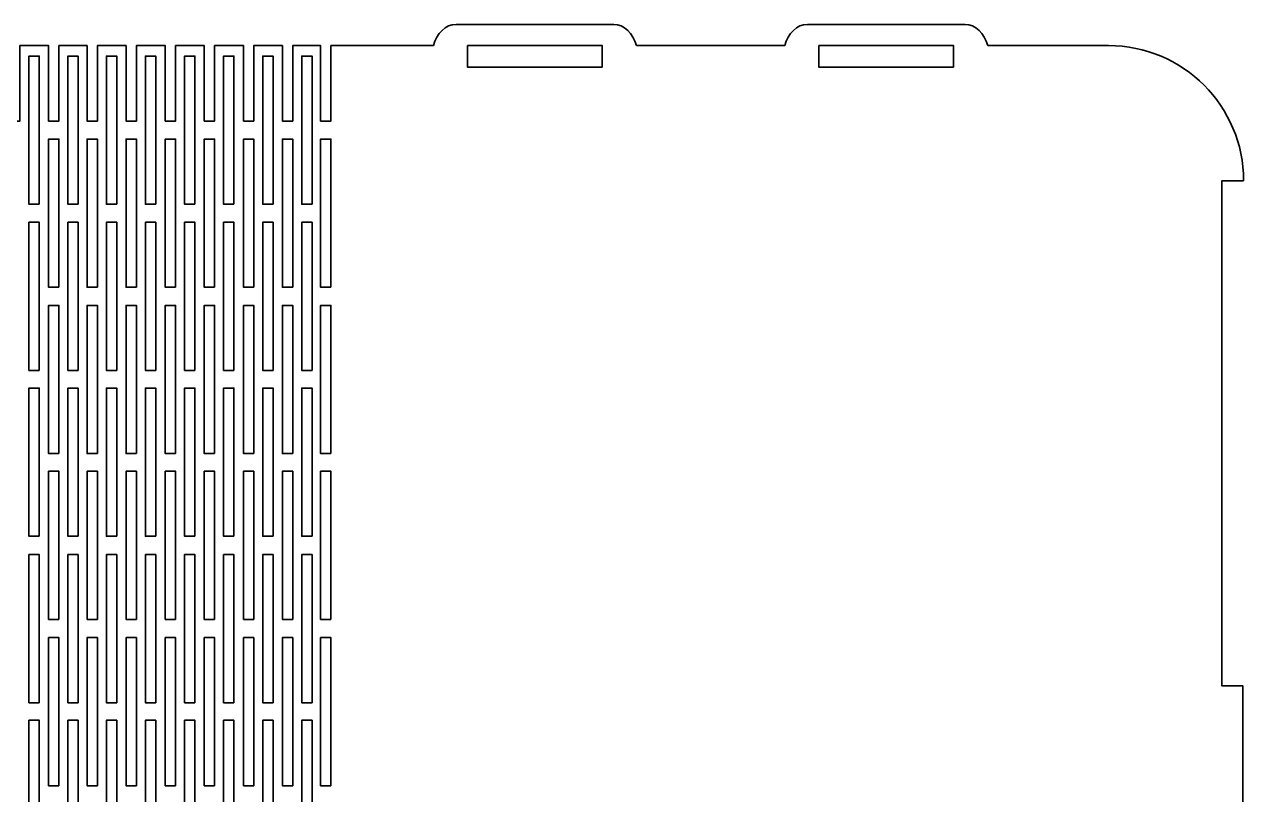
# Model space of a CAD drawing. Header units: centimetres. Extents: x -90 to 92, y -21 to 21.
# Drawn here: x -2.3 to 31.54, y 0.02 to 21.39 of the extents above; entities that cross this region are included whole.
import ezdxf

# ---------------------------------------------------------------- set-up
doc = ezdxf.new("R2010")
doc.units = ezdxf.units.CM
doc.header["$MEASUREMENT"] = 0
doc.layers.add('layer 1', color=7, linetype='Continuous')

msp = doc.modelspace()

# ---------------------------------------------------------------- linework, layer by layer
at = {"layer": 'layer 1', "color": 250, "lineweight": 35}
for points in [[(9.68013, 21.39032), (9.39088, 21.39032), (9.14473, 21.14461), (9.05243, 20.80121)], [(14.05733, 21.39032), (14.05733, 21.39032), (9.68013, 21.39032), (9.68013, 21.39032)], [(14.68503, 20.80121), (14.59273, 21.14461), (14.34661, 21.39032), (14.05733, 21.39032)], [(19.42999, 21.39032), (19.14074, 21.39032), (18.89459, 21.14461), (18.80229, 20.80121)], [(23.80719, 21.39032), (23.80719, 21.39032), (19.42999, 21.39032), (19.42999, 21.39032)], [(24.43489, 20.80121), (24.34259, 21.14461), (24.09647, 21.39032), (23.80719, 21.39032)], [(18.80229, 20.80121), (18.80229, 20.80121), (14.68503, 20.80121), (14.68503, 20.80121)], [(27.78514, 20.80121), (27.78514, 20.80121), (24.43489, 20.80121), (24.43489, 20.80121)], [(31.53516, 17.05122), (31.53516, 19.12231), (29.85623, 20.80121), (27.78514, 20.80121)]]:
    msp.add_open_spline(points, degree=3, dxfattribs=at)
for points, knots in [([(9.05243, 20.80121), (9.05243, 20.80121), (6.20802, 20.80121), (6.20802, 20.80121), (6.20802, 20.80121), (6.20802, 20.80121), (6.20802, 18.70666), (6.20802, 18.70666), (6.20802, 18.70666), (6.20802, 18.70666), (5.92201, 18.70666), (5.92201, 18.70666), (5.92201, 18.70666), (5.92201, 18.70666), (5.92201, 20.80121), (5.92201, 20.80121), (5.92201, 20.80121), (5.92201, 20.80121), (5.14945, 20.80121), (5.14945, 20.80121), (5.14945, 20.80121), (5.14945, 20.80121), (5.14945, 18.70666), (5.14945, 18.70666), (5.14945, 18.70666), (5.14945, 18.70666), (4.86344, 18.70666), (4.86344, 18.70666), (4.86344, 18.70666), (4.86344, 18.70666), (4.86344, 20.80121), (4.86344, 20.80121), (4.86344, 20.80121), (4.86344, 20.80121), (4.06762, 20.80121), (4.06762, 20.80121), (4.06762, 20.80121), (4.06762, 20.80121), (4.06762, 18.70666), (4.06762, 18.70666), (4.06762, 18.70666), (4.06762, 18.70666), (3.78161, 18.70666), (3.78161, 18.70666), (3.78161, 18.70666), (3.78161, 18.70666), (3.78161, 20.80121), (3.78161, 20.80121), (3.78161, 20.80121), (3.78161, 20.80121), (2.97987, 20.80121), (2.97987, 20.80121), (2.97987, 20.80121), (2.97987, 20.80121), (2.97987, 18.70666), (2.97987, 18.70666), (2.97987, 18.70666), (2.97987, 18.70666), (2.69386, 18.70666), (2.69386, 18.70666), (2.69386, 18.70666), (2.69386, 18.70666), (2.69386, 20.80121), (2.69386, 20.80121), (2.69386, 20.80121), (2.69386, 20.80121), (1.89804, 20.80121), (1.89804, 20.80121), (1.89804, 20.80121), (1.89804, 20.80121), (1.89804, 18.70666), (1.89804, 18.70666), (1.89804, 18.70666), (1.89804, 18.70666), (1.61202, 18.70666), (1.61202, 18.70666), (1.61202, 18.70666), (1.61202, 18.70666), (1.61202, 20.80121), (1.61202, 20.80121), (1.61202, 20.80121), (1.61202, 20.80121), (0.81028, 20.80121), (0.81028, 20.80121), (0.81028, 20.80121), (0.81028, 20.80121), (0.81028, 18.70666), (0.81028, 18.70666), (0.81028, 18.70666), (0.81028, 18.70666), (0.52427, 18.70666), (0.52427, 18.70666), (0.52427, 18.70666), (0.52427, 18.70666), (0.52427, 20.80121), (0.52427, 20.80121), (0.52427, 20.80121), (0.52427, 20.80121), (-0.27154, 20.80121), (-0.27154, 20.80121), (-0.27154, 20.80121), (-0.27154, 20.80121), (-0.27154, 18.70666), (-0.27154, 18.70666), (-0.27154, 18.70666), (-0.27154, 18.70666), (-0.55755, 18.70666), (-0.55755, 18.70666), (-0.55755, 18.70666), (-0.55755, 18.70666), (-0.55755, 20.80121), (-0.55755, 20.80121), (-0.55755, 20.80121), (-0.55755, 20.80121), (-1.34165, 20.80121), (-1.34165, 20.80121), (-1.34165, 20.80121), (-1.34165, 20.80121), (-1.34165, 18.70666), (-1.34165, 18.70666), (-1.34165, 18.70666), (-1.34165, 18.70666), (-1.62766, 18.70666), (-1.62766, 18.70666), (-1.62766, 18.70666), (-1.62766, 18.70666), (-1.62766, 20.80121), (-1.62766, 20.80121), (-1.62766, 20.80121), (-1.62766, 20.80121), (-2.42348, 20.80121), (-2.42348, 20.80121), (-2.42348, 20.80121), (-2.42348, 20.80121), (-2.42348, 18.70666), (-2.42348, 18.70666), (-2.42348, 18.70666), (-2.42348, 18.70666), (-2.70949, 18.70666), (-2.70949, 18.70666), (-2.70949, 18.70666), (-2.70949, 18.70666), (-2.70949, 20.80121), (-2.70949, 20.80121), (-2.70949, 20.80121), (-2.70949, 20.80121), (-3.49549, 20.80121), (-3.49549, 20.80121), (-3.49549, 20.80121), (-3.49549, 20.80121), (-3.49549, 18.70666), (-3.49549, 18.70666), (-3.49549, 18.70666), (-3.49549, 18.70666), (-3.7815, 18.70666), (-3.7815, 18.70666), (-3.7815, 18.70666), (-3.7815, 18.70666), (-3.7815, 20.80121), (-3.7815, 20.80121), (-3.7815, 20.80121), (-3.7815, 20.80121), (-4.57735, 20.80121), (-4.57735, 20.80121), (-4.57735, 20.80121), (-4.57735, 20.80121), (-4.57735, 18.70666), (-4.57735, 18.70666), (-4.57735, 18.70666), (-4.57735, 18.70666), (-4.86336, 18.70666), (-4.86336, 18.70666), (-4.86336, 18.70666), (-4.86336, 18.70666), (-4.86336, 20.80121), (-4.86336, 20.80121), (-4.86336, 20.80121), (-4.86336, 20.80121), (-5.66507, 20.80121), (-5.66507, 20.80121), (-5.66507, 20.80121), (-5.66507, 20.80121), (-5.66507, 18.70666), (-5.66507, 18.70666), (-5.66507, 18.70666), (-5.66507, 18.70666), (-5.95109, 18.70666), (-5.95109, 18.70666), (-5.95109, 18.70666), (-5.95109, 18.70666), (-5.95109, 20.80121), (-5.95109, 20.80121), (-5.95109, 20.80121), (-5.95109, 20.80121), (-6.74694, 20.80121), (-6.74694, 20.80121), (-6.74694, 20.80121), (-6.74694, 20.80121), (-6.74694, 18.70666), (-6.74694, 18.70666), (-6.74694, 18.70666), (-6.74694, 18.70666), (-7.03295, 18.70666), (-7.03295, 18.70666), (-7.03295, 18.70666), (-7.03295, 18.70666), (-7.03295, 20.80121), (-7.03295, 20.80121), (-7.03295, 20.80121), (-7.03295, 20.80121), (-7.83466, 20.80121), (-7.83466, 20.80121), (-7.83466, 20.80121), (-7.83466, 20.80121), (-7.83466, 18.70666), (-7.83466, 18.70666), (-7.83466, 18.70666), (-7.83466, 18.70666), (-8.12067, 18.70666), (-8.12067, 18.70666), (-8.12067, 18.70666), (-8.12067, 18.70666), (-8.12067, 20.80121), (-8.12067, 20.80121), (-8.12067, 20.80121), (-8.12067, 20.80121), (-8.91652, 20.80121), (-8.91652, 20.80121), (-8.91652, 20.80121), (-8.91652, 20.80121), (-8.91652, 18.70666), (-8.91652, 18.70666), (-8.91652, 18.70666), (-8.91652, 18.70666), (-9.20253, 18.70666), (-9.20253, 18.70666), (-9.20253, 18.70666), (-9.20253, 18.70666), (-9.20253, 20.80121), (-9.20253, 20.80121), (-9.20253, 20.80121), (-9.20253, 20.80121), (-9.9866, 20.80121), (-9.9866, 20.80121), (-9.9866, 20.80121), (-9.9866, 20.80121), (-9.9866, 18.70666), (-9.9866, 18.70666), (-9.9866, 18.70666), (-9.9866, 18.70666), (-10.27262, 18.70666), (-10.27262, 18.70666), (-10.27262, 18.70666), (-10.27262, 18.70666), (-10.27262, 20.80121), (-10.27262, 20.80121), (-10.27262, 20.80121), (-10.27262, 20.80121), (-11.06822, 20.80121), (-11.06822, 20.80121), (-11.06822, 20.80121), (-11.06822, 20.80121), (-11.06822, 18.70666), (-11.06822, 18.70666), (-11.06822, 18.70666), (-11.06822, 18.70666), (-11.35424, 18.70666), (-11.35424, 18.70666), (-11.35424, 18.70666), (-11.35424, 18.70666), (-11.35424, 20.80121), (-11.35424, 20.80121), (-11.35424, 20.80121), (-11.35424, 20.80121), (-13.96968, 20.80121), (-13.96968, 20.80121)], [0, 0, 0, 0, 0.01428571, 0.01428571, 0.01428571, 0.01428571, 0.02857143, 0.02857143, 0.02857143, 0.02857143, 0.04285714, 0.04285714, 0.04285714, 0.04285714, 0.05714286, 0.05714286, 0.05714286, 0.05714286, 0.07142857, 0.07142857, 0.07142857, 0.07142857, 0.08571429, 0.08571429, 0.08571429, 0.08571429, 0.1, 0.1, 0.1, 0.1, 0.11428571, 0.11428571, 0.11428571, 0.11428571, 0.12857143, 0.12857143, 0.12857143, 0.12857143, 0.14285714, 0.14285714, 0.14285714, 0.14285714, 0.15714286, 0.15714286, 0.15714286, 0.15714286, 0.17142857, 0.17142857, 0.17142857, 0.17142857, 0.18571429, 0.18571429, 0.18571429, 0.18571429, 0.2, 0.2, 0.2, 0.2, 0.21428571, 0.21428571, 0.21428571, 0.21428571, 0.22857143, 0.22857143, 0.22857143, 0.22857143, 0.24285714, 0.24285714, 0.24285714, 0.24285714, 0.25714286, 0.25714286, 0.25714286, 0.25714286, 0.27142857, 0.27142857, 0.27142857, 0.27142857, 0.28571429, 0.28571429, 0.28571429, 0.28571429, 0.3, 0.3, 0.3, 0.3, 0.31428571, 0.31428571, 0.31428571, 0.31428571, 0.32857143, 0.32857143, 0.32857143, 0.32857143, 0.34285714, 0.34285714, 0.34285714, 0.34285714, 0.35714286, 0.35714286, 0.35714286, 0.35714286, 0.37142857, 0.37142857, 0.37142857, 0.37142857, 0.38571429, 0.38571429, 0.38571429, 0.38571429, 0.4, 0.4, 0.4, 0.4, 0.41428571, 0.41428571, 0.41428571, 0.41428571, 0.42857143, 0.42857143, 0.42857143, 0.42857143, 0.44285714, 0.44285714, 0.44285714, 0.44285714, 0.45714286, 0.45714286, 0.45714286, 0.45714286, 0.47142857, 0.47142857, 0.47142857, 0.47142857, 0.48571429, 0.48571429, 0.48571429, 0.48571429, 0.5, 0.5, 0.5, 0.5, 0.51428571, 0.51428571, 0.51428571, 0.51428571, 0.52857143, 0.52857143, 0.52857143, 0.52857143, 0.54285714, 0.54285714, 0.54285714, 0.54285714, 0.55714286, 0.55714286, 0.55714286, 0.55714286, 0.57142857, 0.57142857, 0.57142857, 0.57142857, 0.58571429, 0.58571429, 0.58571429, 0.58571429, 0.6, 0.6, 0.6, 0.6, 0.61428571, 0.61428571, 0.61428571, 0.61428571, 0.62857143, 0.62857143, 0.62857143, 0.62857143, 0.64285714, 0.64285714, 0.64285714, 0.64285714, 0.65714286, 0.65714286, 0.65714286, 0.65714286, 0.67142857, 0.67142857, 0.67142857, 0.67142857, 0.68571429, 0.68571429, 0.68571429, 0.68571429, 0.7, 0.7, 0.7, 0.7, 0.71428571, 0.71428571, 0.71428571, 0.71428571, 0.72857143, 0.72857143, 0.72857143, 0.72857143, 0.74285714, 0.74285714, 0.74285714, 0.74285714, 0.75714286, 0.75714286, 0.75714286, 0.75714286, 0.77142857, 0.77142857, 0.77142857, 0.77142857, 0.78571429, 0.78571429, 0.78571429, 0.78571429, 0.8, 0.8, 0.8, 0.8, 0.81428571, 0.81428571, 0.81428571, 0.81428571, 0.82857143, 0.82857143, 0.82857143, 0.82857143, 0.84285714, 0.84285714, 0.84285714, 0.84285714, 0.85714286, 0.85714286, 0.85714286, 0.85714286, 0.87142857, 0.87142857, 0.87142857, 0.87142857, 0.88571429, 0.88571429, 0.88571429, 0.88571429, 0.9, 0.9, 0.9, 0.9, 0.91428571, 0.91428571, 0.91428571, 0.91428571, 0.92857143, 0.92857143, 0.92857143, 0.92857143, 0.94285714, 0.94285714, 0.94285714, 0.94285714, 0.95714286, 0.95714286, 0.95714286, 0.95714286, 0.97142857, 0.97142857, 0.97142857, 0.97142857, 1, 1, 1, 1]), ([(13.73628, 20.20121), (13.73628, 20.20121), (10.00121, 20.20121), (10.00121, 20.20121), (10.00121, 20.20121), (10.00121, 20.20121), (10.00121, 20.80121), (10.00121, 20.80121), (10.00121, 20.80121), (10.00121, 20.80121), (13.73628, 20.80121), (13.73628, 20.80121), (13.73628, 20.80121), (13.73628, 20.80121), (13.73628, 20.20121), (13.73628, 20.20121)], [0, 0, 0, 0, 0.2, 0.2, 0.2, 0.2, 0.4, 0.4, 0.4, 0.4, 0.6, 0.6, 0.6, 0.6, 1, 1, 1, 1]), ([(23.48614, 20.20121), (23.48614, 20.20121), (19.75107, 20.20121), (19.75107, 20.20121), (19.75107, 20.20121), (19.75107, 20.20121), (19.75107, 20.80121), (19.75107, 20.80121), (19.75107, 20.80121), (19.75107, 20.80121), (23.48614, 20.80121), (23.48614, 20.80121), (23.48614, 20.80121), (23.48614, 20.80121), (23.48614, 20.20121), (23.48614, 20.20121)], [0, 0, 0, 0, 0.2, 0.2, 0.2, 0.2, 0.4, 0.4, 0.4, 0.4, 0.6, 0.6, 0.6, 0.6, 1, 1, 1, 1]), ([(-1.88898, 16.40096), (-1.88898, 16.40096), (-2.17499, 16.40096), (-2.17499, 16.40096), (-2.17499, 16.40096), (-2.17499, 16.40096), (-2.17499, 20.51233), (-2.17499, 20.51233), (-2.17499, 20.51233), (-2.17499, 20.51233), (-1.88898, 20.51233), (-1.88898, 20.51233), (-1.88898, 20.51233), (-1.88898, 20.51233), (-1.88898, 16.40096), (-1.88898, 16.40096)], [0, 0, 0, 0, 0.2, 0.2, 0.2, 0.2, 0.4, 0.4, 0.4, 0.4, 0.6, 0.6, 0.6, 0.6, 1, 1, 1, 1]), ([(-0.80715, 16.40096), (-0.80715, 16.40096), (-1.09316, 16.40096), (-1.09316, 16.40096), (-1.09316, 16.40096), (-1.09316, 16.40096), (-1.09316, 20.51233), (-1.09316, 20.51233), (-1.09316, 20.51233), (-1.09316, 20.51233), (-0.80715, 20.51233), (-0.80715, 20.51233), (-0.80715, 20.51233), (-0.80715, 20.51233), (-0.80715, 16.40096), (-0.80715, 16.40096)], [0, 0, 0, 0, 0.2, 0.2, 0.2, 0.2, 0.4, 0.4, 0.4, 0.4, 0.6, 0.6, 0.6, 0.6, 1, 1, 1, 1]), ([(0.26296, 16.40096), (0.26296, 16.40096), (-0.02304, 16.40096), (-0.02304, 16.40096), (-0.02304, 16.40096), (-0.02304, 16.40096), (-0.02304, 20.51233), (-0.02304, 20.51233), (-0.02304, 20.51233), (-0.02304, 20.51233), (0.26296, 20.51233), (0.26296, 20.51233), (0.26296, 20.51233), (0.26296, 20.51233), (0.26296, 16.40096), (0.26296, 16.40096)], [0, 0, 0, 0, 0.2, 0.2, 0.2, 0.2, 0.4, 0.4, 0.4, 0.4, 0.6, 0.6, 0.6, 0.6, 1, 1, 1, 1]), ([(1.34479, 16.40096), (1.34479, 16.40096), (1.05878, 16.40096), (1.05878, 16.40096), (1.05878, 16.40096), (1.05878, 16.40096), (1.05878, 20.51233), (1.05878, 20.51233), (1.05878, 20.51233), (1.05878, 20.51233), (1.34479, 20.51233), (1.34479, 20.51233), (1.34479, 20.51233), (1.34479, 20.51233), (1.34479, 16.40096), (1.34479, 16.40096)], [0, 0, 0, 0, 0.2, 0.2, 0.2, 0.2, 0.4, 0.4, 0.4, 0.4, 0.6, 0.6, 0.6, 0.6, 1, 1, 1, 1]), ([(2.43254, 16.40096), (2.43254, 16.40096), (2.14653, 16.40096), (2.14653, 16.40096), (2.14653, 16.40096), (2.14653, 16.40096), (2.14653, 20.51233), (2.14653, 20.51233), (2.14653, 20.51233), (2.14653, 20.51233), (2.43254, 20.51233), (2.43254, 20.51233), (2.43254, 20.51233), (2.43254, 20.51233), (2.43254, 16.40096), (2.43254, 16.40096)], [0, 0, 0, 0, 0.2, 0.2, 0.2, 0.2, 0.4, 0.4, 0.4, 0.4, 0.6, 0.6, 0.6, 0.6, 1, 1, 1, 1]), ([(3.51437, 16.40096), (3.51437, 16.40096), (3.22836, 16.40096), (3.22836, 16.40096), (3.22836, 16.40096), (3.22836, 16.40096), (3.22836, 20.51233), (3.22836, 20.51233), (3.22836, 20.51233), (3.22836, 20.51233), (3.51437, 20.51233), (3.51437, 20.51233), (3.51437, 20.51233), (3.51437, 20.51233), (3.51437, 16.40096), (3.51437, 16.40096)], [0, 0, 0, 0, 0.2, 0.2, 0.2, 0.2, 0.4, 0.4, 0.4, 0.4, 0.6, 0.6, 0.6, 0.6, 1, 1, 1, 1]), ([(4.60213, 16.40096), (4.60213, 16.40096), (4.31611, 16.40096), (4.31611, 16.40096), (4.31611, 16.40096), (4.31611, 16.40096), (4.31611, 20.51233), (4.31611, 20.51233), (4.31611, 20.51233), (4.31611, 20.51233), (4.60213, 20.51233), (4.60213, 20.51233), (4.60213, 20.51233), (4.60213, 20.51233), (4.60213, 16.40096), (4.60213, 16.40096)], [0, 0, 0, 0, 0.2, 0.2, 0.2, 0.2, 0.4, 0.4, 0.4, 0.4, 0.6, 0.6, 0.6, 0.6, 1, 1, 1, 1]), ([(5.68395, 16.40096), (5.68395, 16.40096), (5.39794, 16.40096), (5.39794, 16.40096), (5.39794, 16.40096), (5.39794, 16.40096), (5.39794, 20.51233), (5.39794, 20.51233), (5.39794, 20.51233), (5.39794, 20.51233), (5.68395, 20.51233), (5.68395, 20.51233), (5.68395, 20.51233), (5.68395, 20.51233), (5.68395, 16.40096), (5.68395, 16.40096)], [0, 0, 0, 0, 0.2, 0.2, 0.2, 0.2, 0.4, 0.4, 0.4, 0.4, 0.6, 0.6, 0.6, 0.6, 1, 1, 1, 1]), ([(-1.34165, 14.09526), (-1.34165, 14.09526), (-1.62766, 14.09526), (-1.62766, 14.09526), (-1.62766, 14.09526), (-1.62766, 14.09526), (-1.62766, 18.20663), (-1.62766, 18.20663), (-1.62766, 18.20663), (-1.62766, 18.20663), (-1.34165, 18.20663), (-1.34165, 18.20663), (-1.34165, 18.20663), (-1.34165, 18.20663), (-1.34165, 14.09526), (-1.34165, 14.09526)], [0, 0, 0, 0, 0.2, 0.2, 0.2, 0.2, 0.4, 0.4, 0.4, 0.4, 0.6, 0.6, 0.6, 0.6, 1, 1, 1, 1]), ([(-0.27154, 14.09526), (-0.27154, 14.09526), (-0.55755, 14.09526), (-0.55755, 14.09526), (-0.55755, 14.09526), (-0.55755, 14.09526), (-0.55755, 18.20663), (-0.55755, 18.20663), (-0.55755, 18.20663), (-0.55755, 18.20663), (-0.27154, 18.20663), (-0.27154, 18.20663), (-0.27154, 18.20663), (-0.27154, 18.20663), (-0.27154, 14.09526), (-0.27154, 14.09526)], [0, 0, 0, 0, 0.2, 0.2, 0.2, 0.2, 0.4, 0.4, 0.4, 0.4, 0.6, 0.6, 0.6, 0.6, 1, 1, 1, 1]), ([(0.81028, 14.09526), (0.81028, 14.09526), (0.52427, 14.09526), (0.52427, 14.09526), (0.52427, 14.09526), (0.52427, 14.09526), (0.52427, 18.20663), (0.52427, 18.20663), (0.52427, 18.20663), (0.52427, 18.20663), (0.81028, 18.20663), (0.81028, 18.20663), (0.81028, 18.20663), (0.81028, 18.20663), (0.81028, 14.09526), (0.81028, 14.09526)], [0, 0, 0, 0, 0.2, 0.2, 0.2, 0.2, 0.4, 0.4, 0.4, 0.4, 0.6, 0.6, 0.6, 0.6, 1, 1, 1, 1]), ([(1.89804, 14.09526), (1.89804, 14.09526), (1.61202, 14.09526), (1.61202, 14.09526), (1.61202, 14.09526), (1.61202, 14.09526), (1.61202, 18.20663), (1.61202, 18.20663), (1.61202, 18.20663), (1.61202, 18.20663), (1.89804, 18.20663), (1.89804, 18.20663), (1.89804, 18.20663), (1.89804, 18.20663), (1.89804, 14.09526), (1.89804, 14.09526)], [0, 0, 0, 0, 0.2, 0.2, 0.2, 0.2, 0.4, 0.4, 0.4, 0.4, 0.6, 0.6, 0.6, 0.6, 1, 1, 1, 1]), ([(2.97987, 14.09526), (2.97987, 14.09526), (2.69386, 14.09526), (2.69386, 14.09526), (2.69386, 14.09526), (2.69386, 14.09526), (2.69386, 18.20663), (2.69386, 18.20663), (2.69386, 18.20663), (2.69386, 18.20663), (2.97987, 18.20663), (2.97987, 18.20663), (2.97987, 18.20663), (2.97987, 18.20663), (2.97987, 14.09526), (2.97987, 14.09526)], [0, 0, 0, 0, 0.2, 0.2, 0.2, 0.2, 0.4, 0.4, 0.4, 0.4, 0.6, 0.6, 0.6, 0.6, 1, 1, 1, 1]), ([(4.06762, 14.09526), (4.06762, 14.09526), (3.78161, 14.09526), (3.78161, 14.09526), (3.78161, 14.09526), (3.78161, 14.09526), (3.78161, 18.20663), (3.78161, 18.20663), (3.78161, 18.20663), (3.78161, 18.20663), (4.06762, 18.20663), (4.06762, 18.20663), (4.06762, 18.20663), (4.06762, 18.20663), (4.06762, 14.09526), (4.06762, 14.09526)], [0, 0, 0, 0, 0.2, 0.2, 0.2, 0.2, 0.4, 0.4, 0.4, 0.4, 0.6, 0.6, 0.6, 0.6, 1, 1, 1, 1]), ([(5.14945, 14.09526), (5.14945, 14.09526), (4.86344, 14.09526), (4.86344, 14.09526), (4.86344, 14.09526), (4.86344, 14.09526), (4.86344, 18.20663), (4.86344, 18.20663), (4.86344, 18.20663), (4.86344, 18.20663), (5.14945, 18.20663), (5.14945, 18.20663), (5.14945, 18.20663), (5.14945, 18.20663), (5.14945, 14.09526), (5.14945, 14.09526)], [0, 0, 0, 0, 0.2, 0.2, 0.2, 0.2, 0.4, 0.4, 0.4, 0.4, 0.6, 0.6, 0.6, 0.6, 1, 1, 1, 1]), ([(6.20802, 14.09526), (6.20802, 14.09526), (5.92201, 14.09526), (5.92201, 14.09526), (5.92201, 14.09526), (5.92201, 14.09526), (5.92201, 18.20663), (5.92201, 18.20663), (5.92201, 18.20663), (5.92201, 18.20663), (6.20802, 18.20663), (6.20802, 18.20663), (6.20802, 18.20663), (6.20802, 18.20663), (6.20802, 14.09526), (6.20802, 14.09526)], [0, 0, 0, 0, 0.2, 0.2, 0.2, 0.2, 0.4, 0.4, 0.4, 0.4, 0.6, 0.6, 0.6, 0.6, 1, 1, 1, 1]), ([(30.93516, -2.96471), (30.93516, -2.96471), (31.51766, -2.96471), (31.51766, -2.96471), (31.51766, -2.96471), (31.51766, -2.96471), (31.51766, 3.03526), (31.51766, 3.03526), (31.51766, 3.03526), (31.51766, 3.03526), (30.93516, 3.03526), (30.93516, 3.03526), (30.93516, 3.03526), (30.93516, 3.03526), (30.93516, 17.05122), (30.93516, 17.05122), (30.93516, 17.05122), (30.93516, 17.05122), (31.53516, 17.05122), (31.53516, 17.05122)], [0, 0, 0, 0, 0.16666667, 0.16666667, 0.16666667, 0.16666667, 0.33333333, 0.33333333, 0.33333333, 0.33333333, 0.5, 0.5, 0.5, 0.5, 0.66666667, 0.66666667, 0.66666667, 0.66666667, 1, 1, 1, 1]), ([(-1.88898, 11.78649), (-1.88898, 11.78649), (-2.17499, 11.78649), (-2.17499, 11.78649), (-2.17499, 11.78649), (-2.17499, 11.78649), (-2.17499, 15.89787), (-2.17499, 15.89787), (-2.17499, 15.89787), (-2.17499, 15.89787), (-1.88898, 15.89787), (-1.88898, 15.89787), (-1.88898, 15.89787), (-1.88898, 15.89787), (-1.88898, 11.78649), (-1.88898, 11.78649)], [0, 0, 0, 0, 0.2, 0.2, 0.2, 0.2, 0.4, 0.4, 0.4, 0.4, 0.6, 0.6, 0.6, 0.6, 1, 1, 1, 1]), ([(-0.80715, 11.78649), (-0.80715, 11.78649), (-1.09316, 11.78649), (-1.09316, 11.78649), (-1.09316, 11.78649), (-1.09316, 11.78649), (-1.09316, 15.89787), (-1.09316, 15.89787), (-1.09316, 15.89787), (-1.09316, 15.89787), (-0.80715, 15.89787), (-0.80715, 15.89787), (-0.80715, 15.89787), (-0.80715, 15.89787), (-0.80715, 11.78649), (-0.80715, 11.78649)], [0, 0, 0, 0, 0.2, 0.2, 0.2, 0.2, 0.4, 0.4, 0.4, 0.4, 0.6, 0.6, 0.6, 0.6, 1, 1, 1, 1]), ([(0.26296, 11.78649), (0.26296, 11.78649), (-0.02304, 11.78649), (-0.02304, 11.78649), (-0.02304, 11.78649), (-0.02304, 11.78649), (-0.02304, 15.89787), (-0.02304, 15.89787), (-0.02304, 15.89787), (-0.02304, 15.89787), (0.26296, 15.89787), (0.26296, 15.89787), (0.26296, 15.89787), (0.26296, 15.89787), (0.26296, 11.78649), (0.26296, 11.78649)], [0, 0, 0, 0, 0.2, 0.2, 0.2, 0.2, 0.4, 0.4, 0.4, 0.4, 0.6, 0.6, 0.6, 0.6, 1, 1, 1, 1]), ([(1.34479, 11.78649), (1.34479, 11.78649), (1.05878, 11.78649), (1.05878, 11.78649), (1.05878, 11.78649), (1.05878, 11.78649), (1.05878, 15.89787), (1.05878, 15.89787), (1.05878, 15.89787), (1.05878, 15.89787), (1.34479, 15.89787), (1.34479, 15.89787), (1.34479, 15.89787), (1.34479, 15.89787), (1.34479, 11.78649), (1.34479, 11.78649)], [0, 0, 0, 0, 0.2, 0.2, 0.2, 0.2, 0.4, 0.4, 0.4, 0.4, 0.6, 0.6, 0.6, 0.6, 1, 1, 1, 1]), ([(2.43254, 11.78649), (2.43254, 11.78649), (2.14653, 11.78649), (2.14653, 11.78649), (2.14653, 11.78649), (2.14653, 11.78649), (2.14653, 15.89787), (2.14653, 15.89787), (2.14653, 15.89787), (2.14653, 15.89787), (2.43254, 15.89787), (2.43254, 15.89787), (2.43254, 15.89787), (2.43254, 15.89787), (2.43254, 11.78649), (2.43254, 11.78649)], [0, 0, 0, 0, 0.2, 0.2, 0.2, 0.2, 0.4, 0.4, 0.4, 0.4, 0.6, 0.6, 0.6, 0.6, 1, 1, 1, 1]), ([(3.51437, 11.78649), (3.51437, 11.78649), (3.22836, 11.78649), (3.22836, 11.78649), (3.22836, 11.78649), (3.22836, 11.78649), (3.22836, 15.89787), (3.22836, 15.89787), (3.22836, 15.89787), (3.22836, 15.89787), (3.51437, 15.89787), (3.51437, 15.89787), (3.51437, 15.89787), (3.51437, 15.89787), (3.51437, 11.78649), (3.51437, 11.78649)], [0, 0, 0, 0, 0.2, 0.2, 0.2, 0.2, 0.4, 0.4, 0.4, 0.4, 0.6, 0.6, 0.6, 0.6, 1, 1, 1, 1]), ([(4.60213, 11.78649), (4.60213, 11.78649), (4.31611, 11.78649), (4.31611, 11.78649), (4.31611, 11.78649), (4.31611, 11.78649), (4.31611, 15.89787), (4.31611, 15.89787), (4.31611, 15.89787), (4.31611, 15.89787), (4.60213, 15.89787), (4.60213, 15.89787), (4.60213, 15.89787), (4.60213, 15.89787), (4.60213, 11.78649), (4.60213, 11.78649)], [0, 0, 0, 0, 0.2, 0.2, 0.2, 0.2, 0.4, 0.4, 0.4, 0.4, 0.6, 0.6, 0.6, 0.6, 1, 1, 1, 1]), ([(5.68395, 11.78649), (5.68395, 11.78649), (5.39794, 11.78649), (5.39794, 11.78649), (5.39794, 11.78649), (5.39794, 11.78649), (5.39794, 15.89787), (5.39794, 15.89787), (5.39794, 15.89787), (5.39794, 15.89787), (5.68395, 15.89787), (5.68395, 15.89787), (5.68395, 15.89787), (5.68395, 15.89787), (5.68395, 11.78649), (5.68395, 11.78649)], [0, 0, 0, 0, 0.2, 0.2, 0.2, 0.2, 0.4, 0.4, 0.4, 0.4, 0.6, 0.6, 0.6, 0.6, 1, 1, 1, 1]), ([(-1.34165, 9.4808), (-1.34165, 9.4808), (-1.62766, 9.4808), (-1.62766, 9.4808), (-1.62766, 9.4808), (-1.62766, 9.4808), (-1.62766, 13.59217), (-1.62766, 13.59217), (-1.62766, 13.59217), (-1.62766, 13.59217), (-1.34165, 13.59217), (-1.34165, 13.59217), (-1.34165, 13.59217), (-1.34165, 13.59217), (-1.34165, 9.4808), (-1.34165, 9.4808)], [0, 0, 0, 0, 0.2, 0.2, 0.2, 0.2, 0.4, 0.4, 0.4, 0.4, 0.6, 0.6, 0.6, 0.6, 1, 1, 1, 1]), ([(-0.27154, 9.4808), (-0.27154, 9.4808), (-0.55755, 9.4808), (-0.55755, 9.4808), (-0.55755, 9.4808), (-0.55755, 9.4808), (-0.55755, 13.59217), (-0.55755, 13.59217), (-0.55755, 13.59217), (-0.55755, 13.59217), (-0.27154, 13.59217), (-0.27154, 13.59217), (-0.27154, 13.59217), (-0.27154, 13.59217), (-0.27154, 9.4808), (-0.27154, 9.4808)], [0, 0, 0, 0, 0.2, 0.2, 0.2, 0.2, 0.4, 0.4, 0.4, 0.4, 0.6, 0.6, 0.6, 0.6, 1, 1, 1, 1]), ([(0.81028, 9.4808), (0.81028, 9.4808), (0.52427, 9.4808), (0.52427, 9.4808), (0.52427, 9.4808), (0.52427, 9.4808), (0.52427, 13.59217), (0.52427, 13.59217), (0.52427, 13.59217), (0.52427, 13.59217), (0.81028, 13.59217), (0.81028, 13.59217), (0.81028, 13.59217), (0.81028, 13.59217), (0.81028, 9.4808), (0.81028, 9.4808)], [0, 0, 0, 0, 0.2, 0.2, 0.2, 0.2, 0.4, 0.4, 0.4, 0.4, 0.6, 0.6, 0.6, 0.6, 1, 1, 1, 1]), ([(1.89804, 9.4808), (1.89804, 9.4808), (1.61202, 9.4808), (1.61202, 9.4808), (1.61202, 9.4808), (1.61202, 9.4808), (1.61202, 13.59217), (1.61202, 13.59217), (1.61202, 13.59217), (1.61202, 13.59217), (1.89804, 13.59217), (1.89804, 13.59217), (1.89804, 13.59217), (1.89804, 13.59217), (1.89804, 9.4808), (1.89804, 9.4808)], [0, 0, 0, 0, 0.2, 0.2, 0.2, 0.2, 0.4, 0.4, 0.4, 0.4, 0.6, 0.6, 0.6, 0.6, 1, 1, 1, 1]), ([(2.97987, 9.4808), (2.97987, 9.4808), (2.69386, 9.4808), (2.69386, 9.4808), (2.69386, 9.4808), (2.69386, 9.4808), (2.69386, 13.59217), (2.69386, 13.59217), (2.69386, 13.59217), (2.69386, 13.59217), (2.97987, 13.59217), (2.97987, 13.59217), (2.97987, 13.59217), (2.97987, 13.59217), (2.97987, 9.4808), (2.97987, 9.4808)], [0, 0, 0, 0, 0.2, 0.2, 0.2, 0.2, 0.4, 0.4, 0.4, 0.4, 0.6, 0.6, 0.6, 0.6, 1, 1, 1, 1]), ([(4.06762, 9.4808), (4.06762, 9.4808), (3.78161, 9.4808), (3.78161, 9.4808), (3.78161, 9.4808), (3.78161, 9.4808), (3.78161, 13.59217), (3.78161, 13.59217), (3.78161, 13.59217), (3.78161, 13.59217), (4.06762, 13.59217), (4.06762, 13.59217), (4.06762, 13.59217), (4.06762, 13.59217), (4.06762, 9.4808), (4.06762, 9.4808)], [0, 0, 0, 0, 0.2, 0.2, 0.2, 0.2, 0.4, 0.4, 0.4, 0.4, 0.6, 0.6, 0.6, 0.6, 1, 1, 1, 1]), ([(5.14945, 9.4808), (5.14945, 9.4808), (4.86344, 9.4808), (4.86344, 9.4808), (4.86344, 9.4808), (4.86344, 9.4808), (4.86344, 13.59217), (4.86344, 13.59217), (4.86344, 13.59217), (4.86344, 13.59217), (5.14945, 13.59217), (5.14945, 13.59217), (5.14945, 13.59217), (5.14945, 13.59217), (5.14945, 9.4808), (5.14945, 9.4808)], [0, 0, 0, 0, 0.2, 0.2, 0.2, 0.2, 0.4, 0.4, 0.4, 0.4, 0.6, 0.6, 0.6, 0.6, 1, 1, 1, 1]), ([(6.20802, 9.4808), (6.20802, 9.4808), (5.92201, 9.4808), (5.92201, 9.4808), (5.92201, 9.4808), (5.92201, 9.4808), (5.92201, 13.59217), (5.92201, 13.59217), (5.92201, 13.59217), (5.92201, 13.59217), (6.20802, 13.59217), (6.20802, 13.59217), (6.20802, 13.59217), (6.20802, 13.59217), (6.20802, 9.4808), (6.20802, 9.4808)], [0, 0, 0, 0, 0.2, 0.2, 0.2, 0.2, 0.4, 0.4, 0.4, 0.4, 0.6, 0.6, 0.6, 0.6, 1, 1, 1, 1]), ([(-1.88898, 7.18636), (-1.88898, 7.18636), (-2.17499, 7.18636), (-2.17499, 7.18636), (-2.17499, 7.18636), (-2.17499, 7.18636), (-2.17499, 11.29774), (-2.17499, 11.29774), (-2.17499, 11.29774), (-2.17499, 11.29774), (-1.88898, 11.29774), (-1.88898, 11.29774), (-1.88898, 11.29774), (-1.88898, 11.29774), (-1.88898, 7.18636), (-1.88898, 7.18636)], [0, 0, 0, 0, 0.2, 0.2, 0.2, 0.2, 0.4, 0.4, 0.4, 0.4, 0.6, 0.6, 0.6, 0.6, 1, 1, 1, 1]), ([(-0.80715, 7.18636), (-0.80715, 7.18636), (-1.09316, 7.18636), (-1.09316, 7.18636), (-1.09316, 7.18636), (-1.09316, 7.18636), (-1.09316, 11.29774), (-1.09316, 11.29774), (-1.09316, 11.29774), (-1.09316, 11.29774), (-0.80715, 11.29774), (-0.80715, 11.29774), (-0.80715, 11.29774), (-0.80715, 11.29774), (-0.80715, 7.18636), (-0.80715, 7.18636)], [0, 0, 0, 0, 0.2, 0.2, 0.2, 0.2, 0.4, 0.4, 0.4, 0.4, 0.6, 0.6, 0.6, 0.6, 1, 1, 1, 1]), ([(0.26296, 7.18636), (0.26296, 7.18636), (-0.02304, 7.18636), (-0.02304, 7.18636), (-0.02304, 7.18636), (-0.02304, 7.18636), (-0.02304, 11.29774), (-0.02304, 11.29774), (-0.02304, 11.29774), (-0.02304, 11.29774), (0.26296, 11.29774), (0.26296, 11.29774), (0.26296, 11.29774), (0.26296, 11.29774), (0.26296, 7.18636), (0.26296, 7.18636)], [0, 0, 0, 0, 0.2, 0.2, 0.2, 0.2, 0.4, 0.4, 0.4, 0.4, 0.6, 0.6, 0.6, 0.6, 1, 1, 1, 1]), ([(1.34479, 7.18636), (1.34479, 7.18636), (1.05878, 7.18636), (1.05878, 7.18636), (1.05878, 7.18636), (1.05878, 7.18636), (1.05878, 11.29774), (1.05878, 11.29774), (1.05878, 11.29774), (1.05878, 11.29774), (1.34479, 11.29774), (1.34479, 11.29774), (1.34479, 11.29774), (1.34479, 11.29774), (1.34479, 7.18636), (1.34479, 7.18636)], [0, 0, 0, 0, 0.2, 0.2, 0.2, 0.2, 0.4, 0.4, 0.4, 0.4, 0.6, 0.6, 0.6, 0.6, 1, 1, 1, 1]), ([(2.43254, 7.18636), (2.43254, 7.18636), (2.14653, 7.18636), (2.14653, 7.18636), (2.14653, 7.18636), (2.14653, 7.18636), (2.14653, 11.29774), (2.14653, 11.29774), (2.14653, 11.29774), (2.14653, 11.29774), (2.43254, 11.29774), (2.43254, 11.29774), (2.43254, 11.29774), (2.43254, 11.29774), (2.43254, 7.18636), (2.43254, 7.18636)], [0, 0, 0, 0, 0.2, 0.2, 0.2, 0.2, 0.4, 0.4, 0.4, 0.4, 0.6, 0.6, 0.6, 0.6, 1, 1, 1, 1]), ([(3.51437, 7.18636), (3.51437, 7.18636), (3.22836, 7.18636), (3.22836, 7.18636), (3.22836, 7.18636), (3.22836, 7.18636), (3.22836, 11.29774), (3.22836, 11.29774), (3.22836, 11.29774), (3.22836, 11.29774), (3.51437, 11.29774), (3.51437, 11.29774), (3.51437, 11.29774), (3.51437, 11.29774), (3.51437, 7.18636), (3.51437, 7.18636)], [0, 0, 0, 0, 0.2, 0.2, 0.2, 0.2, 0.4, 0.4, 0.4, 0.4, 0.6, 0.6, 0.6, 0.6, 1, 1, 1, 1]), ([(4.60213, 7.18636), (4.60213, 7.18636), (4.31611, 7.18636), (4.31611, 7.18636), (4.31611, 7.18636), (4.31611, 7.18636), (4.31611, 11.29774), (4.31611, 11.29774), (4.31611, 11.29774), (4.31611, 11.29774), (4.60213, 11.29774), (4.60213, 11.29774), (4.60213, 11.29774), (4.60213, 11.29774), (4.60213, 7.18636), (4.60213, 7.18636)], [0, 0, 0, 0, 0.2, 0.2, 0.2, 0.2, 0.4, 0.4, 0.4, 0.4, 0.6, 0.6, 0.6, 0.6, 1, 1, 1, 1]), ([(5.68395, 7.18636), (5.68395, 7.18636), (5.39794, 7.18636), (5.39794, 7.18636), (5.39794, 7.18636), (5.39794, 7.18636), (5.39794, 11.29774), (5.39794, 11.29774), (5.39794, 11.29774), (5.39794, 11.29774), (5.68395, 11.29774), (5.68395, 11.29774), (5.68395, 11.29774), (5.68395, 11.29774), (5.68395, 7.18636), (5.68395, 7.18636)], [0, 0, 0, 0, 0.2, 0.2, 0.2, 0.2, 0.4, 0.4, 0.4, 0.4, 0.6, 0.6, 0.6, 0.6, 1, 1, 1, 1]), ([(-1.34165, 4.88066), (-1.34165, 4.88066), (-1.62766, 4.88066), (-1.62766, 4.88066), (-1.62766, 4.88066), (-1.62766, 4.88066), (-1.62766, 8.99204), (-1.62766, 8.99204), (-1.62766, 8.99204), (-1.62766, 8.99204), (-1.34165, 8.99204), (-1.34165, 8.99204), (-1.34165, 8.99204), (-1.34165, 8.99204), (-1.34165, 4.88066), (-1.34165, 4.88066)], [0, 0, 0, 0, 0.2, 0.2, 0.2, 0.2, 0.4, 0.4, 0.4, 0.4, 0.6, 0.6, 0.6, 0.6, 1, 1, 1, 1]), ([(-0.27154, 4.88066), (-0.27154, 4.88066), (-0.55755, 4.88066), (-0.55755, 4.88066), (-0.55755, 4.88066), (-0.55755, 4.88066), (-0.55755, 8.99204), (-0.55755, 8.99204), (-0.55755, 8.99204), (-0.55755, 8.99204), (-0.27154, 8.99204), (-0.27154, 8.99204), (-0.27154, 8.99204), (-0.27154, 8.99204), (-0.27154, 4.88066), (-0.27154, 4.88066)], [0, 0, 0, 0, 0.2, 0.2, 0.2, 0.2, 0.4, 0.4, 0.4, 0.4, 0.6, 0.6, 0.6, 0.6, 1, 1, 1, 1]), ([(0.81028, 4.88066), (0.81028, 4.88066), (0.52427, 4.88066), (0.52427, 4.88066), (0.52427, 4.88066), (0.52427, 4.88066), (0.52427, 8.99204), (0.52427, 8.99204), (0.52427, 8.99204), (0.52427, 8.99204), (0.81028, 8.99204), (0.81028, 8.99204), (0.81028, 8.99204), (0.81028, 8.99204), (0.81028, 4.88066), (0.81028, 4.88066)], [0, 0, 0, 0, 0.2, 0.2, 0.2, 0.2, 0.4, 0.4, 0.4, 0.4, 0.6, 0.6, 0.6, 0.6, 1, 1, 1, 1]), ([(1.89804, 4.88066), (1.89804, 4.88066), (1.61202, 4.88066), (1.61202, 4.88066), (1.61202, 4.88066), (1.61202, 4.88066), (1.61202, 8.99204), (1.61202, 8.99204), (1.61202, 8.99204), (1.61202, 8.99204), (1.89804, 8.99204), (1.89804, 8.99204), (1.89804, 8.99204), (1.89804, 8.99204), (1.89804, 4.88066), (1.89804, 4.88066)], [0, 0, 0, 0, 0.2, 0.2, 0.2, 0.2, 0.4, 0.4, 0.4, 0.4, 0.6, 0.6, 0.6, 0.6, 1, 1, 1, 1]), ([(2.97987, 4.88066), (2.97987, 4.88066), (2.69386, 4.88066), (2.69386, 4.88066), (2.69386, 4.88066), (2.69386, 4.88066), (2.69386, 8.99204), (2.69386, 8.99204), (2.69386, 8.99204), (2.69386, 8.99204), (2.97987, 8.99204), (2.97987, 8.99204), (2.97987, 8.99204), (2.97987, 8.99204), (2.97987, 4.88066), (2.97987, 4.88066)], [0, 0, 0, 0, 0.2, 0.2, 0.2, 0.2, 0.4, 0.4, 0.4, 0.4, 0.6, 0.6, 0.6, 0.6, 1, 1, 1, 1]), ([(4.06762, 4.88066), (4.06762, 4.88066), (3.78161, 4.88066), (3.78161, 4.88066), (3.78161, 4.88066), (3.78161, 4.88066), (3.78161, 8.99204), (3.78161, 8.99204), (3.78161, 8.99204), (3.78161, 8.99204), (4.06762, 8.99204), (4.06762, 8.99204), (4.06762, 8.99204), (4.06762, 8.99204), (4.06762, 4.88066), (4.06762, 4.88066)], [0, 0, 0, 0, 0.2, 0.2, 0.2, 0.2, 0.4, 0.4, 0.4, 0.4, 0.6, 0.6, 0.6, 0.6, 1, 1, 1, 1]), ([(5.14945, 4.88066), (5.14945, 4.88066), (4.86344, 4.88066), (4.86344, 4.88066), (4.86344, 4.88066), (4.86344, 4.88066), (4.86344, 8.99204), (4.86344, 8.99204), (4.86344, 8.99204), (4.86344, 8.99204), (5.14945, 8.99204), (5.14945, 8.99204), (5.14945, 8.99204), (5.14945, 8.99204), (5.14945, 4.88066), (5.14945, 4.88066)], [0, 0, 0, 0, 0.2, 0.2, 0.2, 0.2, 0.4, 0.4, 0.4, 0.4, 0.6, 0.6, 0.6, 0.6, 1, 1, 1, 1]), ([(6.20802, 4.88066), (6.20802, 4.88066), (5.92201, 4.88066), (5.92201, 4.88066), (5.92201, 4.88066), (5.92201, 4.88066), (5.92201, 8.99204), (5.92201, 8.99204), (5.92201, 8.99204), (5.92201, 8.99204), (6.20802, 8.99204), (6.20802, 8.99204), (6.20802, 8.99204), (6.20802, 8.99204), (6.20802, 4.88066), (6.20802, 4.88066)], [0, 0, 0, 0, 0.2, 0.2, 0.2, 0.2, 0.4, 0.4, 0.4, 0.4, 0.6, 0.6, 0.6, 0.6, 1, 1, 1, 1]), ([(-1.88898, 2.5668), (-1.88898, 2.5668), (-2.17499, 2.5668), (-2.17499, 2.5668), (-2.17499, 2.5668), (-2.17499, 2.5668), (-2.17499, 6.67817), (-2.17499, 6.67817), (-2.17499, 6.67817), (-2.17499, 6.67817), (-1.88898, 6.67817), (-1.88898, 6.67817), (-1.88898, 6.67817), (-1.88898, 6.67817), (-1.88898, 2.5668), (-1.88898, 2.5668)], [0, 0, 0, 0, 0.2, 0.2, 0.2, 0.2, 0.4, 0.4, 0.4, 0.4, 0.6, 0.6, 0.6, 0.6, 1, 1, 1, 1]), ([(-0.80715, 2.5668), (-0.80715, 2.5668), (-1.09316, 2.5668), (-1.09316, 2.5668), (-1.09316, 2.5668), (-1.09316, 2.5668), (-1.09316, 6.67817), (-1.09316, 6.67817), (-1.09316, 6.67817), (-1.09316, 6.67817), (-0.80715, 6.67817), (-0.80715, 6.67817), (-0.80715, 6.67817), (-0.80715, 6.67817), (-0.80715, 2.5668), (-0.80715, 2.5668)], [0, 0, 0, 0, 0.2, 0.2, 0.2, 0.2, 0.4, 0.4, 0.4, 0.4, 0.6, 0.6, 0.6, 0.6, 1, 1, 1, 1]), ([(0.26296, 2.5668), (0.26296, 2.5668), (-0.02304, 2.5668), (-0.02304, 2.5668), (-0.02304, 2.5668), (-0.02304, 2.5668), (-0.02304, 6.67817), (-0.02304, 6.67817), (-0.02304, 6.67817), (-0.02304, 6.67817), (0.26296, 6.67817), (0.26296, 6.67817), (0.26296, 6.67817), (0.26296, 6.67817), (0.26296, 2.5668), (0.26296, 2.5668)], [0, 0, 0, 0, 0.2, 0.2, 0.2, 0.2, 0.4, 0.4, 0.4, 0.4, 0.6, 0.6, 0.6, 0.6, 1, 1, 1, 1]), ([(1.34479, 2.5668), (1.34479, 2.5668), (1.05878, 2.5668), (1.05878, 2.5668), (1.05878, 2.5668), (1.05878, 2.5668), (1.05878, 6.67817), (1.05878, 6.67817), (1.05878, 6.67817), (1.05878, 6.67817), (1.34479, 6.67817), (1.34479, 6.67817), (1.34479, 6.67817), (1.34479, 6.67817), (1.34479, 2.5668), (1.34479, 2.5668)], [0, 0, 0, 0, 0.2, 0.2, 0.2, 0.2, 0.4, 0.4, 0.4, 0.4, 0.6, 0.6, 0.6, 0.6, 1, 1, 1, 1]), ([(2.43254, 2.5668), (2.43254, 2.5668), (2.14653, 2.5668), (2.14653, 2.5668), (2.14653, 2.5668), (2.14653, 2.5668), (2.14653, 6.67817), (2.14653, 6.67817), (2.14653, 6.67817), (2.14653, 6.67817), (2.43254, 6.67817), (2.43254, 6.67817), (2.43254, 6.67817), (2.43254, 6.67817), (2.43254, 2.5668), (2.43254, 2.5668)], [0, 0, 0, 0, 0.2, 0.2, 0.2, 0.2, 0.4, 0.4, 0.4, 0.4, 0.6, 0.6, 0.6, 0.6, 1, 1, 1, 1]), ([(3.51437, 2.5668), (3.51437, 2.5668), (3.22836, 2.5668), (3.22836, 2.5668), (3.22836, 2.5668), (3.22836, 2.5668), (3.22836, 6.67817), (3.22836, 6.67817), (3.22836, 6.67817), (3.22836, 6.67817), (3.51437, 6.67817), (3.51437, 6.67817), (3.51437, 6.67817), (3.51437, 6.67817), (3.51437, 2.5668), (3.51437, 2.5668)], [0, 0, 0, 0, 0.2, 0.2, 0.2, 0.2, 0.4, 0.4, 0.4, 0.4, 0.6, 0.6, 0.6, 0.6, 1, 1, 1, 1]), ([(4.60213, 2.5668), (4.60213, 2.5668), (4.31611, 2.5668), (4.31611, 2.5668), (4.31611, 2.5668), (4.31611, 2.5668), (4.31611, 6.67817), (4.31611, 6.67817), (4.31611, 6.67817), (4.31611, 6.67817), (4.60213, 6.67817), (4.60213, 6.67817), (4.60213, 6.67817), (4.60213, 6.67817), (4.60213, 2.5668), (4.60213, 2.5668)], [0, 0, 0, 0, 0.2, 0.2, 0.2, 0.2, 0.4, 0.4, 0.4, 0.4, 0.6, 0.6, 0.6, 0.6, 1, 1, 1, 1]), ([(5.68395, 2.5668), (5.68395, 2.5668), (5.39794, 2.5668), (5.39794, 2.5668), (5.39794, 2.5668), (5.39794, 2.5668), (5.39794, 6.67817), (5.39794, 6.67817), (5.39794, 6.67817), (5.39794, 6.67817), (5.68395, 6.67817), (5.68395, 6.67817), (5.68395, 6.67817), (5.68395, 6.67817), (5.68395, 2.5668), (5.68395, 2.5668)], [0, 0, 0, 0, 0.2, 0.2, 0.2, 0.2, 0.4, 0.4, 0.4, 0.4, 0.6, 0.6, 0.6, 0.6, 1, 1, 1, 1]), ([(-1.34165, 0.2611), (-1.34165, 0.2611), (-1.62766, 0.2611), (-1.62766, 0.2611), (-1.62766, 0.2611), (-1.62766, 0.2611), (-1.62766, 4.37247), (-1.62766, 4.37247), (-1.62766, 4.37247), (-1.62766, 4.37247), (-1.34165, 4.37247), (-1.34165, 4.37247), (-1.34165, 4.37247), (-1.34165, 4.37247), (-1.34165, 0.2611), (-1.34165, 0.2611)], [0, 0, 0, 0, 0.2, 0.2, 0.2, 0.2, 0.4, 0.4, 0.4, 0.4, 0.6, 0.6, 0.6, 0.6, 1, 1, 1, 1]), ([(-0.27154, 0.2611), (-0.27154, 0.2611), (-0.55755, 0.2611), (-0.55755, 0.2611), (-0.55755, 0.2611), (-0.55755, 0.2611), (-0.55755, 4.37247), (-0.55755, 4.37247), (-0.55755, 4.37247), (-0.55755, 4.37247), (-0.27154, 4.37247), (-0.27154, 4.37247), (-0.27154, 4.37247), (-0.27154, 4.37247), (-0.27154, 0.2611), (-0.27154, 0.2611)], [0, 0, 0, 0, 0.2, 0.2, 0.2, 0.2, 0.4, 0.4, 0.4, 0.4, 0.6, 0.6, 0.6, 0.6, 1, 1, 1, 1]), ([(0.81028, 0.2611), (0.81028, 0.2611), (0.52427, 0.2611), (0.52427, 0.2611), (0.52427, 0.2611), (0.52427, 0.2611), (0.52427, 4.37247), (0.52427, 4.37247), (0.52427, 4.37247), (0.52427, 4.37247), (0.81028, 4.37247), (0.81028, 4.37247), (0.81028, 4.37247), (0.81028, 4.37247), (0.81028, 0.2611), (0.81028, 0.2611)], [0, 0, 0, 0, 0.2, 0.2, 0.2, 0.2, 0.4, 0.4, 0.4, 0.4, 0.6, 0.6, 0.6, 0.6, 1, 1, 1, 1]), ([(1.89804, 0.2611), (1.89804, 0.2611), (1.61202, 0.2611), (1.61202, 0.2611), (1.61202, 0.2611), (1.61202, 0.2611), (1.61202, 4.37247), (1.61202, 4.37247), (1.61202, 4.37247), (1.61202, 4.37247), (1.89804, 4.37247), (1.89804, 4.37247), (1.89804, 4.37247), (1.89804, 4.37247), (1.89804, 0.2611), (1.89804, 0.2611)], [0, 0, 0, 0, 0.2, 0.2, 0.2, 0.2, 0.4, 0.4, 0.4, 0.4, 0.6, 0.6, 0.6, 0.6, 1, 1, 1, 1]), ([(2.97987, 0.2611), (2.97987, 0.2611), (2.69386, 0.2611), (2.69386, 0.2611), (2.69386, 0.2611), (2.69386, 0.2611), (2.69386, 4.37247), (2.69386, 4.37247), (2.69386, 4.37247), (2.69386, 4.37247), (2.97987, 4.37247), (2.97987, 4.37247), (2.97987, 4.37247), (2.97987, 4.37247), (2.97987, 0.2611), (2.97987, 0.2611)], [0, 0, 0, 0, 0.2, 0.2, 0.2, 0.2, 0.4, 0.4, 0.4, 0.4, 0.6, 0.6, 0.6, 0.6, 1, 1, 1, 1]), ([(4.06762, 0.2611), (4.06762, 0.2611), (3.78161, 0.2611), (3.78161, 0.2611), (3.78161, 0.2611), (3.78161, 0.2611), (3.78161, 4.37247), (3.78161, 4.37247), (3.78161, 4.37247), (3.78161, 4.37247), (4.06762, 4.37247), (4.06762, 4.37247), (4.06762, 4.37247), (4.06762, 4.37247), (4.06762, 0.2611), (4.06762, 0.2611)], [0, 0, 0, 0, 0.2, 0.2, 0.2, 0.2, 0.4, 0.4, 0.4, 0.4, 0.6, 0.6, 0.6, 0.6, 1, 1, 1, 1]), ([(5.14945, 0.2611), (5.14945, 0.2611), (4.86344, 0.2611), (4.86344, 0.2611), (4.86344, 0.2611), (4.86344, 0.2611), (4.86344, 4.37247), (4.86344, 4.37247), (4.86344, 4.37247), (4.86344, 4.37247), (5.14945, 4.37247), (5.14945, 4.37247), (5.14945, 4.37247), (5.14945, 4.37247), (5.14945, 0.2611), (5.14945, 0.2611)], [0, 0, 0, 0, 0.2, 0.2, 0.2, 0.2, 0.4, 0.4, 0.4, 0.4, 0.6, 0.6, 0.6, 0.6, 1, 1, 1, 1]), ([(6.20802, 0.2611), (6.20802, 0.2611), (5.92201, 0.2611), (5.92201, 0.2611), (5.92201, 0.2611), (5.92201, 0.2611), (5.92201, 4.37247), (5.92201, 4.37247), (5.92201, 4.37247), (5.92201, 4.37247), (6.20802, 4.37247), (6.20802, 4.37247), (6.20802, 4.37247), (6.20802, 4.37247), (6.20802, 0.2611), (6.20802, 0.2611)], [0, 0, 0, 0, 0.2, 0.2, 0.2, 0.2, 0.4, 0.4, 0.4, 0.4, 0.6, 0.6, 0.6, 0.6, 1, 1, 1, 1]), ([(-1.88898, -2.03332), (-1.88898, -2.03332), (-2.17499, -2.03332), (-2.17499, -2.03332), (-2.17499, -2.03332), (-2.17499, -2.03332), (-2.17499, 2.07804), (-2.17499, 2.07804), (-2.17499, 2.07804), (-2.17499, 2.07804), (-1.88898, 2.07804), (-1.88898, 2.07804), (-1.88898, 2.07804), (-1.88898, 2.07804), (-1.88898, -2.03332), (-1.88898, -2.03332)], [0, 0, 0, 0, 0.2, 0.2, 0.2, 0.2, 0.4, 0.4, 0.4, 0.4, 0.6, 0.6, 0.6, 0.6, 1, 1, 1, 1]), ([(-0.80715, -2.03332), (-0.80715, -2.03332), (-1.09316, -2.03332), (-1.09316, -2.03332), (-1.09316, -2.03332), (-1.09316, -2.03332), (-1.09316, 2.07804), (-1.09316, 2.07804), (-1.09316, 2.07804), (-1.09316, 2.07804), (-0.80715, 2.07804), (-0.80715, 2.07804), (-0.80715, 2.07804), (-0.80715, 2.07804), (-0.80715, -2.03332), (-0.80715, -2.03332)], [0, 0, 0, 0, 0.2, 0.2, 0.2, 0.2, 0.4, 0.4, 0.4, 0.4, 0.6, 0.6, 0.6, 0.6, 1, 1, 1, 1]), ([(0.26296, -2.03332), (0.26296, -2.03332), (-0.02304, -2.03332), (-0.02304, -2.03332), (-0.02304, -2.03332), (-0.02304, -2.03332), (-0.02304, 2.07804), (-0.02304, 2.07804), (-0.02304, 2.07804), (-0.02304, 2.07804), (0.26296, 2.07804), (0.26296, 2.07804), (0.26296, 2.07804), (0.26296, 2.07804), (0.26296, -2.03332), (0.26296, -2.03332)], [0, 0, 0, 0, 0.2, 0.2, 0.2, 0.2, 0.4, 0.4, 0.4, 0.4, 0.6, 0.6, 0.6, 0.6, 1, 1, 1, 1]), ([(1.34479, -2.03332), (1.34479, -2.03332), (1.05878, -2.03332), (1.05878, -2.03332), (1.05878, -2.03332), (1.05878, -2.03332), (1.05878, 2.07804), (1.05878, 2.07804), (1.05878, 2.07804), (1.05878, 2.07804), (1.34479, 2.07804), (1.34479, 2.07804), (1.34479, 2.07804), (1.34479, 2.07804), (1.34479, -2.03332), (1.34479, -2.03332)], [0, 0, 0, 0, 0.2, 0.2, 0.2, 0.2, 0.4, 0.4, 0.4, 0.4, 0.6, 0.6, 0.6, 0.6, 1, 1, 1, 1]), ([(2.43254, -2.03332), (2.43254, -2.03332), (2.14653, -2.03332), (2.14653, -2.03332), (2.14653, -2.03332), (2.14653, -2.03332), (2.14653, 2.07804), (2.14653, 2.07804), (2.14653, 2.07804), (2.14653, 2.07804), (2.43254, 2.07804), (2.43254, 2.07804), (2.43254, 2.07804), (2.43254, 2.07804), (2.43254, -2.03332), (2.43254, -2.03332)], [0, 0, 0, 0, 0.2, 0.2, 0.2, 0.2, 0.4, 0.4, 0.4, 0.4, 0.6, 0.6, 0.6, 0.6, 1, 1, 1, 1]), ([(3.51437, -2.03332), (3.51437, -2.03332), (3.22836, -2.03332), (3.22836, -2.03332), (3.22836, -2.03332), (3.22836, -2.03332), (3.22836, 2.07804), (3.22836, 2.07804), (3.22836, 2.07804), (3.22836, 2.07804), (3.51437, 2.07804), (3.51437, 2.07804), (3.51437, 2.07804), (3.51437, 2.07804), (3.51437, -2.03332), (3.51437, -2.03332)], [0, 0, 0, 0, 0.2, 0.2, 0.2, 0.2, 0.4, 0.4, 0.4, 0.4, 0.6, 0.6, 0.6, 0.6, 1, 1, 1, 1]), ([(4.60213, -2.03332), (4.60213, -2.03332), (4.31611, -2.03332), (4.31611, -2.03332), (4.31611, -2.03332), (4.31611, -2.03332), (4.31611, 2.07804), (4.31611, 2.07804), (4.31611, 2.07804), (4.31611, 2.07804), (4.60213, 2.07804), (4.60213, 2.07804), (4.60213, 2.07804), (4.60213, 2.07804), (4.60213, -2.03332), (4.60213, -2.03332)], [0, 0, 0, 0, 0.2, 0.2, 0.2, 0.2, 0.4, 0.4, 0.4, 0.4, 0.6, 0.6, 0.6, 0.6, 1, 1, 1, 1]), ([(5.68395, -2.03332), (5.68395, -2.03332), (5.39794, -2.03332), (5.39794, -2.03332), (5.39794, -2.03332), (5.39794, -2.03332), (5.39794, 2.07804), (5.39794, 2.07804), (5.39794, 2.07804), (5.39794, 2.07804), (5.68395, 2.07804), (5.68395, 2.07804), (5.68395, 2.07804), (5.68395, 2.07804), (5.68395, -2.03332), (5.68395, -2.03332)], [0, 0, 0, 0, 0.2, 0.2, 0.2, 0.2, 0.4, 0.4, 0.4, 0.4, 0.6, 0.6, 0.6, 0.6, 1, 1, 1, 1])]:
    msp.add_open_spline(points, degree=3, knots=knots, dxfattribs=at)

doc.saveas('drawing.dxf')
